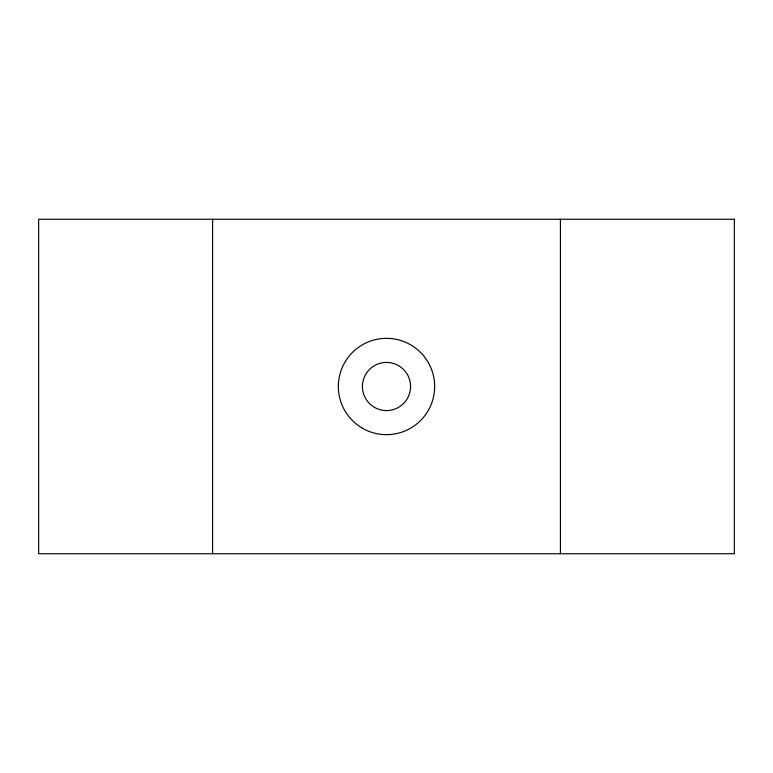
<?xml version="1.0" encoding="UTF-8"?>
<svg xmlns="http://www.w3.org/2000/svg" width="773" height="773" viewBox="0 0 773 773"><rect width="100%" height="100%" fill="white"/><g stroke="black" fill="none" stroke-linecap="round" stroke-linejoin="round"><path stroke-width="1.16" d="M560.425 219.261L560.425 553.739M212.575 219.261L212.575 553.739M734.35 219.261L38.65 219.261L38.65 553.739L734.35 553.739L734.35 219.261M374.461 407.352A24.079 24.079 0 0 0 410.579 386.5A24.079 24.079 0 0 0 374.461 365.648A24.079 24.079 0 0 0 374.461 407.352M362.421 428.213A48.168 48.168 0 0 0 434.668 386.5A48.168 48.168 0 0 0 362.421 344.787A48.168 48.168 0 0 0 362.421 428.213"/></g></svg>
